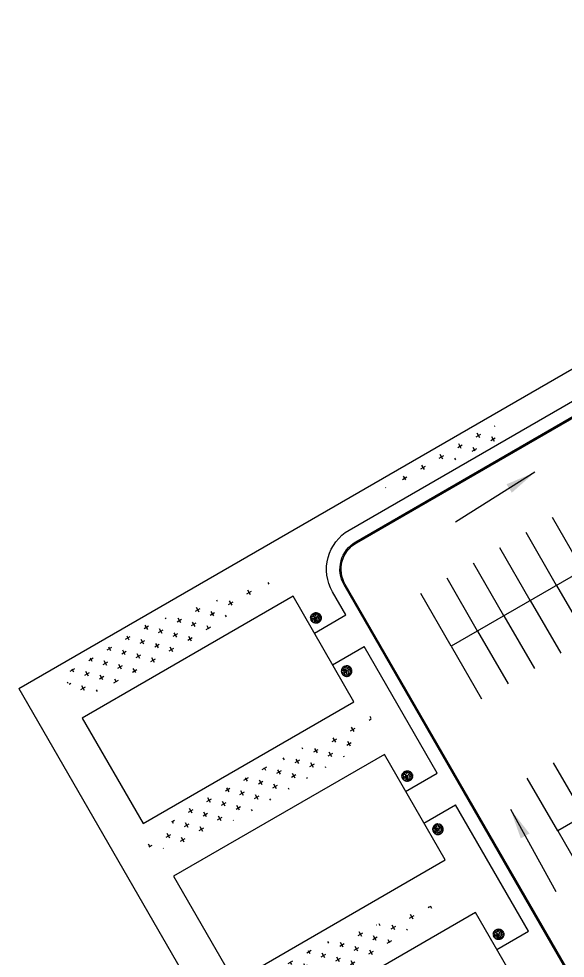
# Model space of a CAD drawing. Header units: metres. Extents: x 99558 to 100592, y 49739 to 50255.
# Drawn here: x 99965 to 100009.9, y 50038.5 to 50115.6 of the extents above; entities that cross this region are included whole.
import ezdxf

# ---------------------------------------------------------------- set-up
doc = ezdxf.new("R2010")
doc.units = ezdxf.units.M
doc.header["$MEASUREMENT"] = 0
for name, color, linetype in [('BuildingOutline', 160, 'Continuous'), ('Grass', 251, 'Continuous'), ('ParkingSpace', 252, 'Continuous'), ('RoadMarkings', 252, 'Continuous'), ('SiteBoundary', 10, 'Continuous'), ('Vegetation', 100, 'Continuous'), ('Walkway', 96, 'Continuous')]:
    doc.layers.add(name, color=color, linetype=linetype)
doc.styles.get("Standard").update_dxf_attribs({"font": 'arial.ttf'})
doc.dimstyles.new('BuildingStyle', dxfattribs={"dimtxt": 2.5, "dimasz": 2.5, "dimexe": 2.5, "dimexo": 0.0625, "dimgap": 2.5, "dimtad": 0, "dimtih": 1, "dimtoh": 1, "dimdec": 0, "dimzin": 0, "dimdsep": 46, "dimtxsty": 'Standard', "dimcen": 0.09, "dimadec": 0, "dimazin": 0, "dimtfac": 1, "dimtdec": 0, "dimtofl": 0, "dimtmove": 2, "dimatfit": 3, "dimfxl": 1, "dimtolj": 1, "dimtzin": 0, "dimarcsym": 0})
pattern_1 = [(30, (100000, 50000), (0.320272, 1.195272), [0.4375, -1.3125]), (120, (100000.2988, 49999.9199), (-1.195272, 0.320272), [0.4375, -1.3125])]

# ---------------------------------------------------------------- blocks, each defined once
blk = doc.blocks.new('ParkingSpaces')
at = {"layer": 'ParkingSpace'}
for points in [[(0, 5), (0, 10)], [(2.5, 5), (2.5, 10)], [(5, 5), (5, 10)], [(7.5, 5), (7.5, 10)], [(10, 5), (10, 10)], [(12.5, 5), (12.5, 10)], [(15, 5), (15, 10)], [(17.5, 5), (17.5, 10)], [(20, 5), (0, 5)], [(0, 5), (0, 0)], [(2.5, 5), (2.5, 0)], [(5, 5), (5, 0)], [(7.5, 5), (7.5, 0)], [(10, 5), (10, 0)], [(12.5, 5), (12.5, 0)], [(15, 5), (15, 0)], [(17.5, 5), (17.5, 0)]]:
    blk.add_lwpolyline(points, dxfattribs=at)
blk = doc.blocks.new('BRANCHD', base_point=(0.5, 0.5))
for p, q in [((0.951, 0.743), (0.931, 0.754)), ((0.962, 0.694), (0.951, 0.743)), ((0.974, 0.687), (0.962, 0.694)), ((0.97, 0.587), (0.994, 0.594)), ((0.97, 0.571), (0.97, 0.587)), ((1.008, 0.55), (0.97, 0.571)), ((0.987, 0.668), (0.974, 0.687)), ((0.982, 0.647), (0.987, 0.668)), ((0.997, 0.62), (0.982, 0.647)), ((0.994, 0.594), (0.997, 0.62)), ((0.998, 0.504), (1.008, 0.52)), ((1.008, 0.52), (1.008, 0.55))]:
    blk.add_line(p, q)
blk = doc.blocks.new('TREE-14')
for points in [[(-37, 36), (-38, 36), (-40, 34), (-40, 32), (-40, 29), (-47, 27), (-47, 24)], [(-42, 16), (-45, 14), (-44, 12), (-44, 11), (-45, 9), (-46, 6), (-44, 3), (-40, 0)], [(-29, 29), (-34, 26), (-34, 23), (-36, 18), (-38, 14), (-38, 9), (-30, 4), (-35, -2)], [(-15, 43), (-18, 43), (-20, 44), (-24, 43), (-27, 41), (-29, 38), (-28, 36), (-29, 34)], [(-13, 22), (-19, 16), (-21, 9), (-14, 4)], [(15, 49), (11, 52), (6, 51), (4, 53), (4, 53), (1, 51), (-1, 49), (-3, 48), (-6, 48), (-8, 48), (-12, 50), (-13, 50), (-16, 48), (-17, 45)], [(-2, 40), (-4, 39), (-3, 36), (-6, 36), (-9, 33), (-8, 30)], [(-2, -8), (2, -9), (4, -12), (6, -11), (8, -9), (8, -6), (13, -5), (16, -8), (18, -8), (20, -3), (17, 0), (16, 5)], [(6, 22), (12, 23), (13, 21), (17, 17), (23, 15), (24, 10)], [(33, 34), (33, 38), (32, 43), (29, 44), (24, 44), (18, 43), (10, 45)], [(13, 36), (17, 29), (23, 28)], [(32, -5), (32, 2), (29, 5), (32, 10), (38, 14), (37, 18), (33, 22)], [(43, 13), (45, 12), (49, 16), (47, 19), (45, 21), (44, 24), (43, 30), (39, 31)], [(50, -9), (52, -4), (53, -1), (49, 4), (52, 9), (53, 11)], [(-43, -4), (-46, -9), (-44, -11), (-44, -11), (-42, -15), (-43, -17), (-41, -19), (-40, -21)], [(-35, -15), (-28, -17), (-25, -24)], [(-30, -29), (-26, -29), (-26, -31), (-25, -34), (-23, -37), (-20, -37), (-16, -36), (-14, -39), (-11, -41), (-9, -42), (-6, -44), (-1, -41), (3, -41), (8, -42), (13, -41)], [(-23, -5), (-20, -9), (-18, -16), (-13, -19), (-11, -21)], [(-4, -31), (1, -30), (6, -33)], [(38, -11), (33, -12), (23, -13), (12, -18), (5, -20)], [(14, -31), (16, -27), (22, -21)], [(24, -24), (23, -29), (24, -31), (24, -34), (23, -40), (15, -45)], [(29, -29), (38, -26), (42, -19)]]:
    blk.add_lwpolyline(points)
blk.add_lwpolyline([(2, 13), (-3, 11), (-3, 6), (-5, 5), (-5, 3), (-4, 0), (0, 0), (2, 3), (5, 4), (8, 7), (5, 10)], close=True)
at = {"xscale": 120, "yscale": 120, "zscale": 120}
for rotation in [150, 180, 120, 90, 60.00000000000001, 30, 329.9999999999999, 210, 240, 270, 299.9999999999999]:
    blk.add_blockref('BRANCHD', (3, 6), dxfattribs=dict(at, rotation=rotation))
blk.add_blockref('BRANCHD', (3, 6), dxfattribs=at)

msp = doc.modelspace()

# ---------------------------------------------------------------- hatches: boundary and pattern name
at = {"layer": 'Grass'}
h = msp.add_hatch(dxfattribs=at)
h.set_pattern_fill('CROSS', color=256, scale=3.5)
h.set_pattern_definition(pattern_1)
h.paths.add_polyline_path([(100001.186, 50079.523), (99994.893, 50076.997), (99999.157, 50079.68), (100004.057, 50082.509), (100004.414, 50080.981)])
h = msp.add_hatch(dxfattribs=at)
h.set_pattern_fill('CROSS', color=256, scale=3.5)
h.set_pattern_definition(pattern_1)
h.paths.add_polyline_path([(99977.786, 50063.493), (99970.63, 50059.979), (99968.309, 50061.552), (99975.518, 50065.891), (99986.496, 50069.669)])
h = msp.add_hatch(dxfattribs=at)
h.set_pattern_fill('CROSS', color=256, scale=3.5)
h.set_pattern_definition(pattern_1)
h.paths.add_polyline_path([(99992.724, 50055.581), (99983.953, 50050.428), (99977.762, 50047.384), (99975.209, 50047.675), (99978.697, 50050.66), (99988.558, 50055.912), (99994.125, 50058.508)])
h = msp.add_hatch(dxfattribs=at)
h.set_pattern_fill('CROSS', color=256, scale=3.5)
h.set_pattern_definition(pattern_1)
h.paths.add_polyline_path([(99991.831, 50037.161), (99984.675, 50033.648), (99982.354, 50035.221), (99989.564, 50039.56), (100000.541, 50043.338)])

# ---------------------------------------------------------------- linework, layer by layer
at = {"layer": 'BuildingOutline'}
for points in [[(99975.208, 50049.541), (99992.528, 50059.541), (99987.528, 50068.201), (99970.208, 50058.201)], [(99982.708, 50036.551), (100000.028, 50046.551), (99995.028, 50055.211), (99977.708, 50045.211)], [(99990.208, 50023.56), (100007.528, 50033.56), (100002.528, 50042.221), (99985.208, 50032.221)]]:
    msp.add_lwpolyline(points, close=True, dxfattribs=at)
at = {"layer": 'SiteBoundary'}
for points in [[(99965, 50060.622), (100060.263, 50115.622)], [(99965, 50060.622), (100000, 50000)]]:
    msp.add_lwpolyline(points, dxfattribs=at)
at = {"layer": 'Walkway'}
for points in [[(99991.876, 50066.67), (99990.776, 50068.576, -0.414214), (99992.131, 50073.63), (100035.432, 50098.63, -0.414214), (100040.486, 50097.276), (100041.586, 50095.37)], [(100041.686, 50022.797, 0.414214), (100043.48, 50029.491, 0.414214), (100036.786, 50031.284), (100021.631, 50022.534, -0.414214), (100018.079, 50023.486), (99991.729, 50069.126, -0.414214), (99992.681, 50072.677), (100035.982, 50097.677, -0.414214), (100039.534, 50096.726), (100065.884, 50051.086, -0.414214), (100064.932, 50047.534), (100049.777, 50038.784, 0.414214), (100047.983, 50032.091, 0.414214), (100054.677, 50030.297)], [(100041.736, 50022.711), (100041.736, 50022.711, 0.414214), (100043.566, 50029.541), (100043.566, 50029.541, 0.414214), (100036.736, 50031.371), (100021.581, 50022.621, -0.414214), (100018.166, 50023.536), (99991.816, 50069.176, -0.414214), (99992.731, 50072.591), (100036.032, 50097.591, -0.414214), (100039.447, 50096.676), (100065.797, 50051.036, -0.414214), (100064.882, 50047.621), (100049.727, 50038.871, 0.414214), (100047.896, 50032.041), (100047.896, 50032.041, 0.414214), (100054.727, 50030.211)]]:
    msp.add_lwpolyline(points, format="xyb", dxfattribs=at)
for points in [[(99989.278, 50065.17), (99991.876, 50066.67)], [(99990.778, 50062.572), (99993.376, 50064.072)], [(99999.376, 50053.68), (99993.376, 50064.072)], [(99996.778, 50052.18), (99999.376, 50053.68)], [(99998.278, 50049.582), (100000.876, 50051.082)], [(100006.876, 50040.69), (100000.876, 50051.082)], [(100004.278, 50039.19), (100006.876, 50040.69)]]:
    msp.add_lwpolyline(points, dxfattribs=at)

# ---------------------------------------------------------------- block references
at = {"rotation": 30.00000000000242}
for p in [(100003.021, 50059.768), (100011.771, 50044.612)]:
    msp.add_blockref('ParkingSpaces', p, dxfattribs=at)
at = {"layer": 'Vegetation', "color": 0}
for p, xscale, yscale, zscale, rotation in [((99989.45, 50066.396), -0.007128500559955296, 0.007128500559955295, 0.007128500559955295, 29.99999999998087), ((99991.926, 50062.108), 0.007128500559955296, 0.007128500559955296, 0.007128500559955296, 209.9999999999573), ((99996.95, 50053.406), -0.007128500559955296, 0.007128500559955295, 0.007128500559955295, 29.99999999998087), ((99999.426, 50049.118), 0.007128500559955296, 0.007128500559955296, 0.007128500559955296, 209.9999999999573), ((100004.45, 50040.415), -0.007128500559955296, 0.007128500559955295, 0.007128500559955295, 29.99999999998087)]:
    msp.add_blockref('TREE-14', p, dxfattribs=dict(at, xscale=xscale, yscale=yscale, zscale=zscale, rotation=rotation))

# ---------------------------------------------------------------- leaders
at = {"layer": 'RoadMarkings'}
for points in [[(100007.399, 50078.379), (100000.871, 50074.287)], [(100005.387, 50050.709), (100009.105, 50043.962)]]:
    msp.add_leader(points, dimstyle='BuildingStyle', override={"dimgap": 2.5, "dimtad": 0}, dxfattribs=at)

doc.saveas('drawing.dxf')
